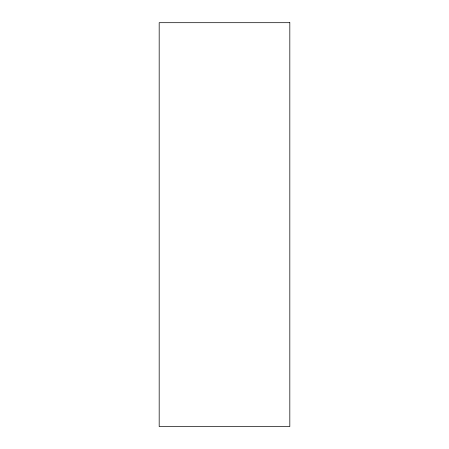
<?xml version="1.0" encoding="UTF-8"?>
<svg xmlns="http://www.w3.org/2000/svg" width="449" height="449" viewBox="0 0 449 449"><rect width="100%" height="100%" fill="white"/><g stroke="black" fill="none" stroke-linecap="round" stroke-linejoin="round"><path stroke-width="0.67" d="M289.818 22.691L159.182 22.691L159.182 426.55L289.818 426.55L289.818 22.691"/></g></svg>
